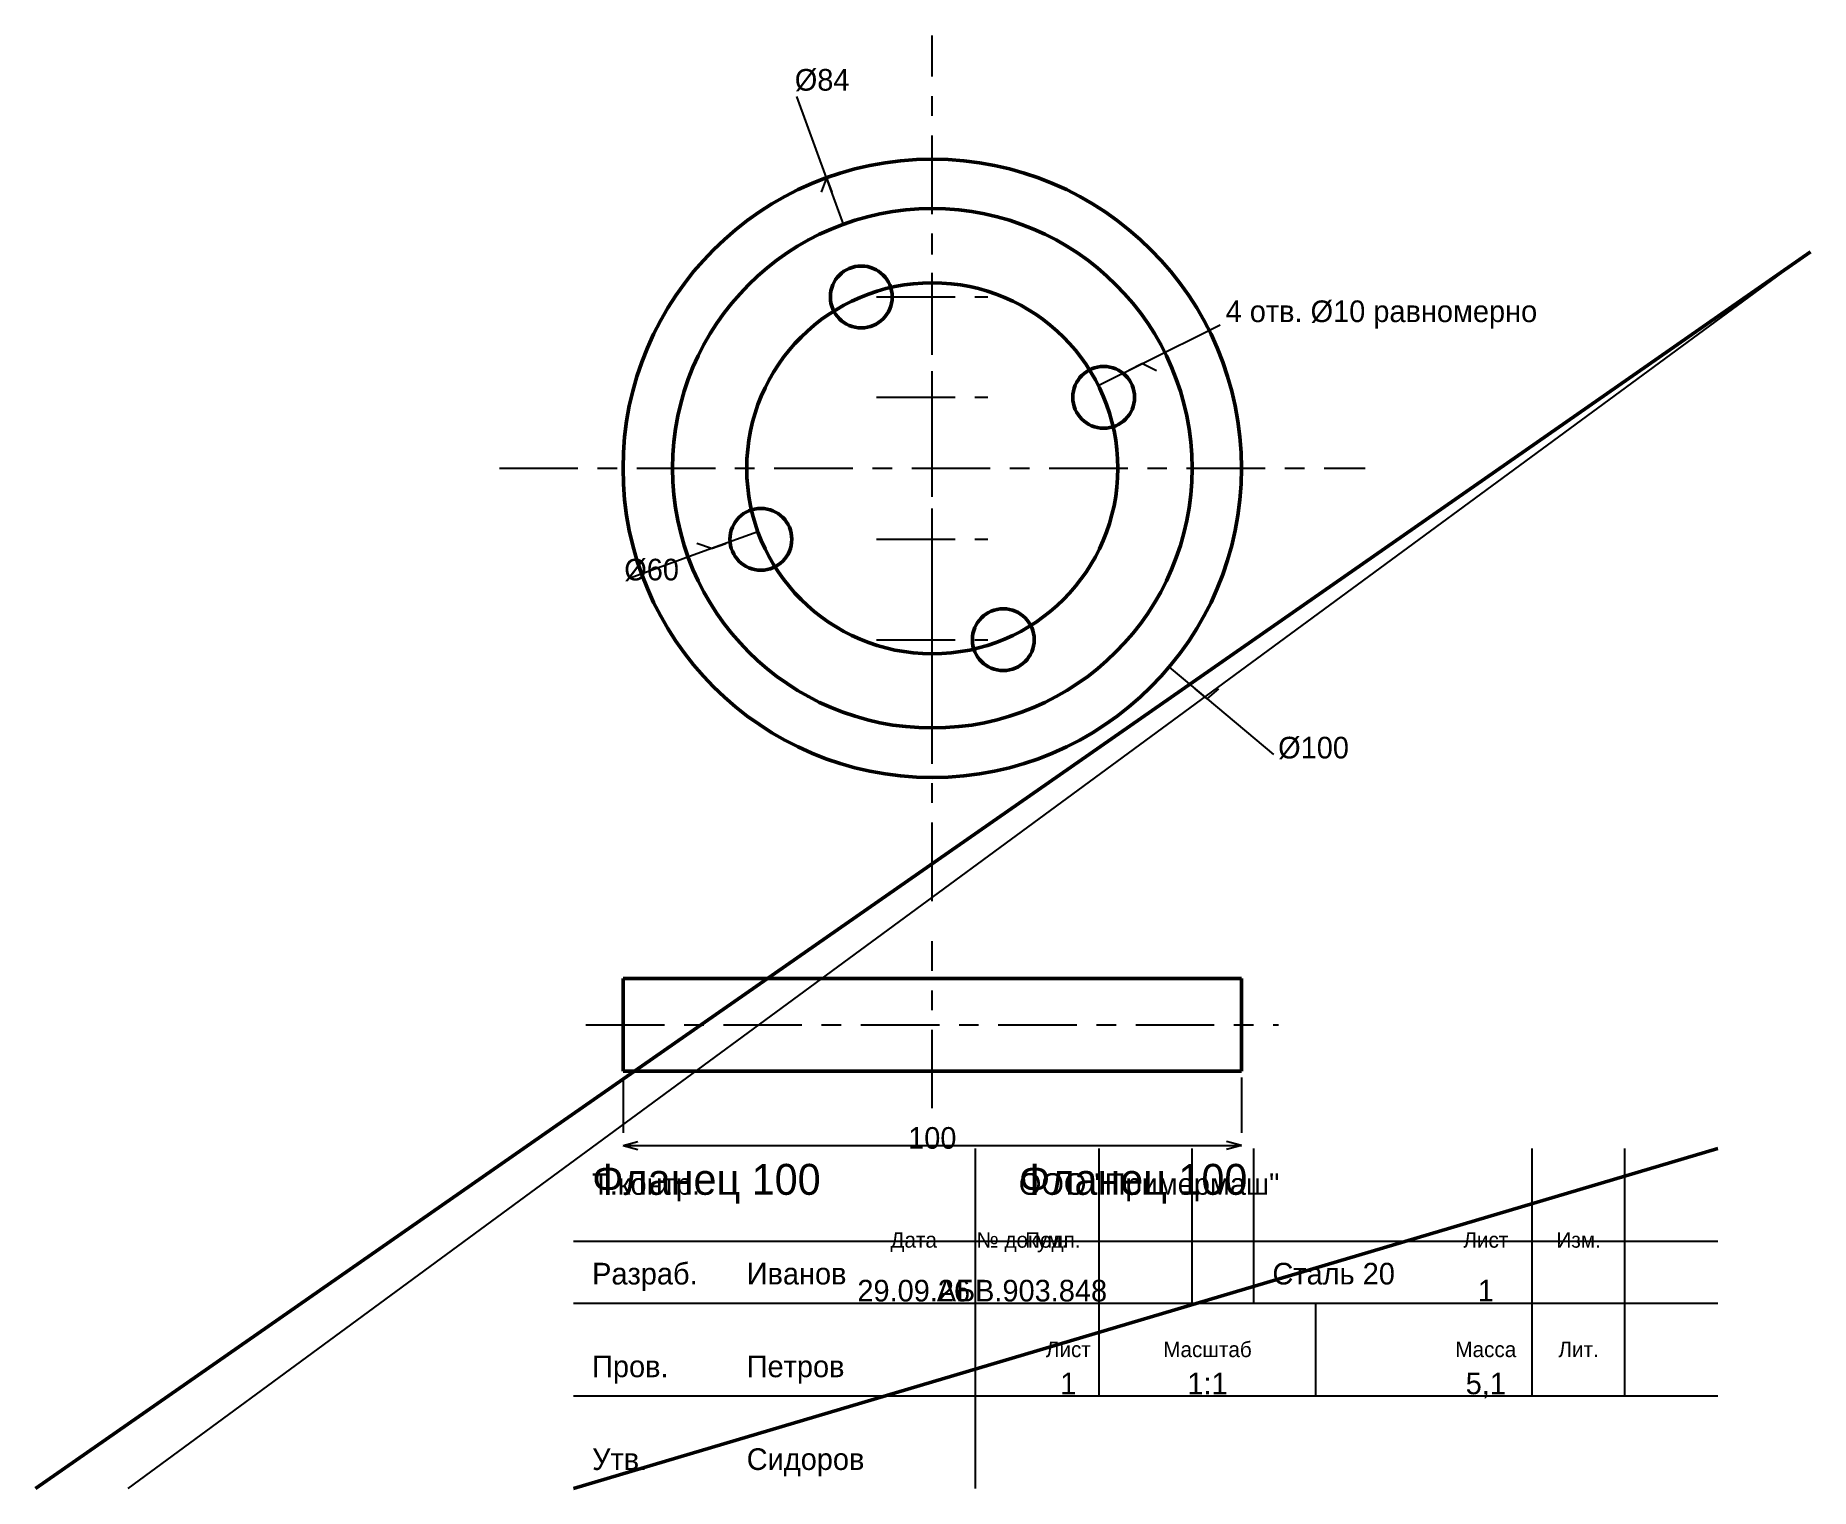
# Model space of a CAD drawing. Header units: millimetres. Extents: x 5 to 292, y 5 to 240.
import ezdxf
from ezdxf.enums import TextEntityAlignment as Align

# ---------------------------------------------------------------- set-up
doc = ezdxf.new("R2010")
doc.units = ezdxf.units.MM
doc.linetypes.add('CENTER', pattern=[22.225, 12.7, -3.175, 3.175, -3.175])
doc.linetypes.add('DASHED', pattern=[9, 6, -3])
for name, color, linetype, lineweight in [('AXIS', 7, 'CENTER', 25), ('DIMS', 7, 'CONTINUOUS', 25), ('MAIN', 7, 'CONTINUOUS', 50), ('TEXT', 7, 'CONTINUOUS', 25), ('THIN', 7, 'CONTINUOUS', 25)]:
    doc.layers.add(name, color=color, linetype=linetype, lineweight=lineweight)

msp = doc.modelspace()

# ---------------------------------------------------------------- linework, layer by layer
at = {"layer": 'AXIS', "linetype": 'CENTER', "lineweight": 25}
for p, q in [((150, 100), (150, 240)), ((150, 188.716), (150, 206.716)), ((141, 197.716), (159, 197.716)), ((150, 172.481), (150, 190.481)), ((141, 181.481), (159, 181.481)), ((80, 170), (220, 170)), ((150, 149.519), (150, 167.519)), ((141, 158.519), (159, 158.519)), ((150, 133.284), (150, 151.284)), ((141, 142.284), (159, 142.284)), ((150, 66.5), (150, 93.5)), ((94, 80), (206, 80))]:
    msp.add_line(p, q, dxfattribs=at)
at = {"layer": 'DIMS', "linetype": 'CONTINUOUS', "lineweight": 25}
for p, q in [((132.899, 216.985), (128.111, 230.14)), ((132.899, 216.985), (132.044, 214.635)), ((135.635, 209.467), (132.899, 216.985)), ((132.899, 216.985), (133.754, 214.635)), ((184.008, 186.956), (196.537, 193.202)), ((176.848, 183.386), (184.008, 186.956)), ((184.008, 186.956), (181.77, 185.84)), ((184.008, 186.956), (186.245, 185.84)), ((114.292, 157.003), (111.942, 157.858)), ((121.809, 159.739), (114.292, 157.003)), ((114.292, 157.003), (116.641, 157.858)), ((114.292, 157.003), (101.136, 152.215)), ((188.302, 137.861), (194.431, 132.718)), ((194.431, 132.718), (192.515, 134.325)), ((194.431, 132.718), (196.346, 134.325)), ((194.431, 132.718), (205.155, 123.719)), ((100, 71.5), (100, 62.5)), ((200, 71.5), (200, 62.5)), ((100, 60.5), (102.415, 61.147)), ((100, 60.5), (200, 60.5)), ((100, 60.5), (102.415, 59.853)), ((200, 60.5), (197.585, 61.147)), ((200, 60.5), (197.585, 59.853))]:
    msp.add_line(p, q, dxfattribs=at)
at = {"layer": 'MAIN', "linetype": 'CONTINUOUS', "lineweight": 50}
for p, q in [((5, 5), (292, 205)), ((100, 87.5), (200, 87.5)), ((100, 72.5), (100, 87.5)), ((200, 72.5), (200, 87.5)), ((100, 72.5), (200, 72.5)), ((92, 5), (277, 60))]:
    msp.add_line(p, q, dxfattribs=at)
for centre, radius in [((150, 170), 50), ((150, 170), 42), ((138.519, 197.716), 5), ((150, 170), 30), ((177.716, 181.481), 5), ((122.284, 158.519), 5), ((161.481, 142.284), 5)]:
    msp.add_circle(centre, radius, dxfattribs=at)
at = {"layer": 'THIN', "linetype": 'CONTINUOUS', "lineweight": 25}
for p, q in [((20, 5), (292, 205)), ((157, 5), (157, 60)), ((177, 35), (177, 60)), ((192, 35), (192, 60)), ((202, 35), (202, 60)), ((247, 35), (247, 60)), ((262, 35), (262, 60)), ((92, 45), (277, 45)), ((92, 35), (277, 35)), ((177, 20), (177, 35)), ((212, 20), (212, 35)), ((247, 20), (247, 35)), ((262, 20), (262, 35)), ((92, 20), (277, 20))]:
    msp.add_line(p, q, dxfattribs=at)
at = {"layer": 'THIN', "linetype": 'DASHED', "lineweight": 25}
for p, q in [((100, 72.5), (110, 72.5)), ((190, 72.5), (200, 72.5))]:
    msp.add_line(p, q, dxfattribs=at)

# ---------------------------------------------------------------- texts
at = {"layer": 'DIMS', "linetype": 'CONTINUOUS', "lineweight": 25}
for s, p in [('%%c84', (127.769, 231.08)), ('4 отв. %%c10 равномерно', (197.432, 193.648)), ('%%c60', (100.196, 151.873)), ('%%c100', (205.921, 123.077))]:
    msp.add_text(s, height=3.5, dxfattribs=at).set_placement(p)
msp.add_text('100', height=3.5, dxfattribs=at).set_placement((150, 61.7), align=Align.MIDDLE_CENTER)
at = {"layer": 'TEXT', "linetype": 'CONTINUOUS', "lineweight": 25}
for s, height, p in [('Фланец 100', 5, (95, 52.5)), ('Фланец 100', 5, (164, 52.5)), ('Т.контр.', 3.5, (95, 52.5)), ('ООО "Примермаш"', 3.5, (164, 52.5)), ('Разраб.', 3.5, (95, 38)), ('Иванов', 3.5, (120, 38)), ('Сталь 20', 3.5, (205, 38)), ('Пров.', 3.5, (95, 23)), ('Петров', 3.5, (120, 23)), ('Утв.', 3.5, (95, 8)), ('Сидоров', 3.5, (120, 8))]:
    msp.add_text(s, height=height, dxfattribs=at).set_placement(p)
for s, height, p in [('Дата', 2.5, (147, 45.2)), ('№ докум.', 2.5, (164.5, 45.2)), ('Подп.', 2.5, (169.5, 45.2)), ('Лист', 2.5, (239.5, 45.2)), ('Изм.', 2.5, (254.5, 45.2)), ('29.09.26', 3.5, (147, 37)), ('АБВ.903.848', 3.5, (164.5, 37)), ('1', 3.5, (239.5, 37)), ('Лист', 2.5, (172, 27.5)), ('Масштаб', 2.5, (194.5, 27.5)), ('Масса', 2.5, (239.5, 27.5)), ('Лит.', 2.5, (254.5, 27.5)), ('1', 3.5, (172, 22)), ('1:1', 3.5, (194.5, 22)), ('5,1', 3.5, (239.5, 22))]:
    msp.add_text(s, height=height, dxfattribs=at).set_placement(p, align=Align.MIDDLE_CENTER)

doc.saveas('drawing.dxf')
